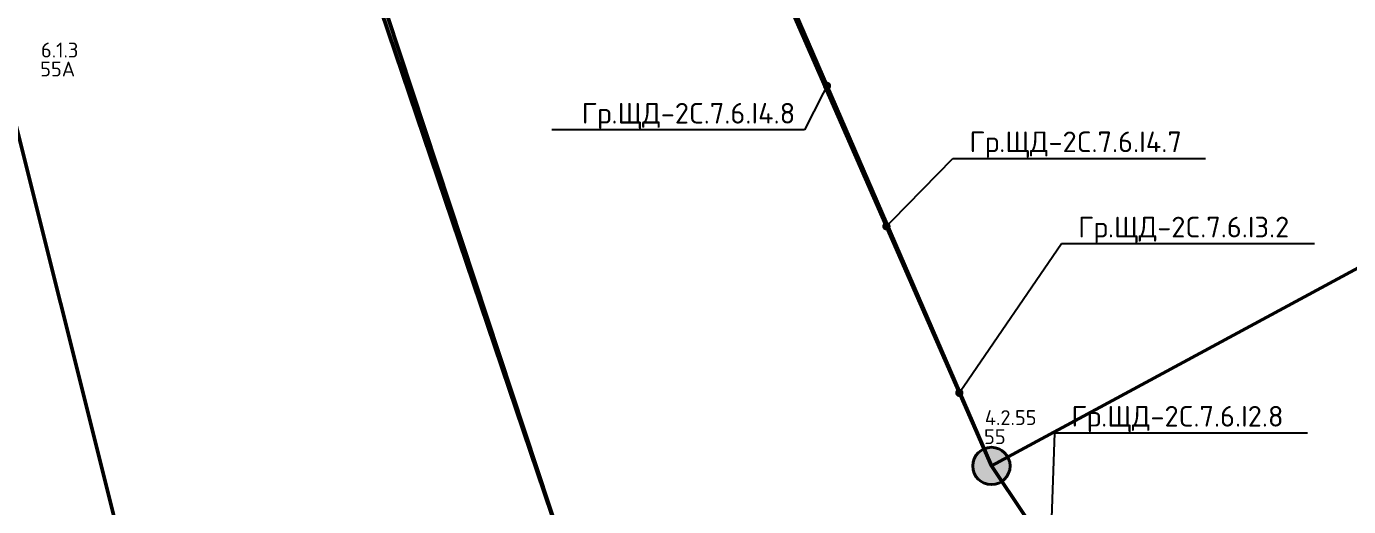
# Model space of a CAD drawing. Header units: millimetres. Extents: x -500444 to 437433, y -1435259 to 1593622.
# Drawn here: x -65603 to -49587, y -1345470 to -1339657 of the extents above; entities that cross this region are included whole.
import ezdxf
from ezdxf import colors
from ezdxf.entities.mleader import LeaderData, LeaderLine
from ezdxf.math import Vec2, Vec3

# ---------------------------------------------------------------- set-up
doc = ezdxf.new("R2010")
doc.units = ezdxf.units.MM
for name, color, linetype, lineweight in [('_Гр.ЩД-2C.7.6.I2.5', 6, 'Continuous', 50), ('_Гр.ЩД-2C.7.6.I2.6', 6, 'Continuous', 50), ('_Гр.ЩД-2C.7.6.I2.7', 6, 'Continuous', 50), ('_Гр.ЩД-2C.7.6.I2.8', 6, 'Continuous', 50), ('_Гр.ЩД-2C.7.6.I3.1', 6, 'Continuous', 50), ('_Гр.ЩД-2C.7.6.I3.2', 6, 'Continuous', 50), ('_Гр.ЩД-2C.7.6.I4.1', 6, 'Continuous', 50), ('_Гр.ЩД-2C.7.6.I4.7', 6, 'Continuous', 50), ('_Гр.ЩД-2C.7.6.I4.8', 6, 'Continuous', 50)]:
    doc.layers.add(name, color=color, linetype=linetype, lineweight=lineweight)
doc.layers.add('сВЕтильники', color=7, linetype='Continuous', lineweight=40, true_color=0x0000f0)
doc.styles.add('ISOCPEUR', font='isocpeur.ttf', dxfattribs={"height": 250})
doc.styles.add('TableTextStyle', font='isocpeur.ttf', dxfattribs={"width": 0.9})

# ---------------------------------------------------------------- blocks, each defined once
blk = doc.blocks.new('A$Cab2378fa')
at = {"lineweight": 25}
h = blk.add_hatch(color=256, dxfattribs=at)
h.paths.add_polyline_path([(162, -157, 0.442338), (148, 178), (0, 0)])
h.paths.add_polyline_path([(-142, -170), (0, 0), (-163, 158, 0.430096)])
at = {"lineweight": 25, "true_color": 0xfff5f5}
h = blk.add_hatch(color=7, dxfattribs=at)
h.dxf.hatch_style = 1
h.paths.add_polyline_path([(0, 0), (-142, -170, 0.174923), (3, -222, 0.197808), (162, -157)])
h.paths.add_polyline_path([(-163, 158), (0, 0), (148, 178, 0.175398), (3, 230, 0.209014)])
blk.add_circle((3, 4), 226)
blk = doc.blocks.new('_Dot')
at = {"color": 0, "linetype": 'ByBlock', "lineweight": -2}
blk.add_line((-0.5, 0), (-1, 0), dxfattribs=at)
at = {"color": 0, "linetype": 'ByBlock', "const_width": 0.5}
blk.add_lwpolyline([(-0.25, 0, 1), (0.25, 0, 1)], format="xyb", close=True, dxfattribs=at)
blk = doc.blocks.new('Гр.ЩД-2C.7.6.I3.2')
at = {"layer": '_Гр.ЩД-2C.7.6.I3.2', "color": 18, "true_color": 0x000000, "style": 'TableTextStyle'}
blk.add_text('55', height=180, dxfattribs=at).set_placement((33363, 41640, 6620))
at = {"layer": '_Гр.ЩД-2C.7.6.I3.2', "ltscale": 100, "style": 'TableTextStyle'}
for tag, p in [('55', (38380, 44191, 6620)), ('55', (33373, 41870, 6620)), ('В2', (38327, 40463)), ('ТР1', (34830, 39449)), ('В2', (36534, 39330)), ('В2', (39484, 39200)), ('ТР1', (35221, 38629)), ('В2', (37189, 37973)), ('B2A', (40136, 37848)), ('ТР1', (35620, 37715)), ('ТР1', (36018, 36801)), ('Л2', (39422, 36679)), ('В2', (37843, 36617)), ('B2A', (40789, 36496)), ('ТР1', (36416, 35887)), ('В2', (38498, 35260)), ('В2', (41441, 35144)), ('ТР1', (36814, 34973)), ('ТР1', (37212, 34059)), ('В2', (39153, 33903)), ('В2', (42093, 33791)), ('ТР1', (37611, 33145)), ('В2', (39807, 32547)), ('В2', (42746, 32439)), ('ТР1', (38009, 32232)), ('Л2', (43167, 31691)), ('ТР1', (38407, 31318)), ('В2', (40462, 31190)), ('B2A', (43398, 31087)), ('ТР1', (38805, 30404)), ('В2', (41116, 29833)), ('B2A', (44050, 29735)), ('ТР1', (39204, 29490)), ('ТР1', (39602, 28576)), ('В2', (41771, 28476)), ('В2', (44702, 28383)), ('ТР1', (46604, 28413)), ('ТР1', (46713, 28214)), ('ТР1', (46822, 28016)), ('ТР1', (46931, 27817)), ('ТР1', (40000, 27662)), ('В2', (42425, 27120)), ('В2', (45355, 27031)), ('ТР1', (40398, 26748)), ('ТР1', (47590, 26558)), ('ТР1', (47722, 26305)), ('ТР1', (47854, 26052)), ('ТР1', (47985, 25799)), ('В2', (46007, 25679)), ('В2', (42238, 25526)), ('ТР1', (48117, 25546)), ('ТР1', (48626, 24608)), ('B2A', (46659, 24327)), ('ТР1', (48761, 24383)), ('В2', (42892, 24169)), ('В2', (43604, 22744)), ('B2A', (46446, 22772)), ('В2', (45128, 21507))]:
    blk.add_attdef(tag, p, '', height=180, dxfattribs=at)
blk = doc.blocks.new('Гр.ЩД-2C.7.6.I4.1')
at = {"layer": '_Гр.ЩД-2C.7.6.I4.1', "color": 18, "true_color": 0x000000, "style": 'TableTextStyle'}
blk.add_text('55А', height=180, dxfattribs=at).set_placement((21794, 46143, 6620))
at = {"layer": '_Гр.ЩД-2C.7.6.I4.1', "ltscale": 100, "style": 'TableTextStyle'}
for tag, p in [('80А', (11121, 63739, 8800)), ('80А', (11144, 63462, 8800)), ('80А', (11167, 63184, 8800)), ('80А', (11189, 62906, 8800)), ('80А', (11212, 62629, 8800)), ('80А', (11235, 62351, 8800)), ('80А', (11257, 62074, 8800)), ('80', (9345, 61441, 8800)), ('80', (9367, 61164, 8800)), ('80', (9390, 60886, 8800)), ('80', (9413, 60608, 8800)), ('80', (9435, 60331, 8800)), ('80', (9458, 60053, 8800)), ('80', (9481, 59775, 8800)), ('80', (12677, 58360, 8800)), ('80', (12700, 58082, 8800)), ('80', (12723, 57805, 8800)), ('80', (12745, 57527, 8800)), ('80', (12768, 57249, 8800)), ('80', (12791, 56972, 8800)), ('80', (12813, 56694, 8800)), ('80А', (13757, 56060, 8800)), ('80', (10002, 55794, 8800)), ('80А', (13780, 55783, 8800)), ('80', (10024, 55516, 8800)), ('80А', (13803, 55505, 8800)), ('80', (10047, 55238, 8800)), ('80А', (13825, 55227, 8800)), ('80', (10070, 54961, 8800)), ('80А', (13848, 54950, 8800)), ('80', (10092, 54683, 8800)), ('80А', (13871, 54672, 8800)), ('80', (10115, 54405, 8800)), ('80А', (13893, 54394, 8800)), ('80', (10138, 54128, 8800)), ('80А', (21230, 54151, 4000)), ('80А', (21299, 53883, 4000)), ('80А', (21369, 53615, 4000)), ('80А', (21439, 53347, 4000)), ('80', (21571, 52834, 4000)), ('80', (21638, 52566, 4000)), ('80', (21705, 52297, 4000)), ('80', (21772, 52028, 4000)), ('80', (21997, 51725, 4000)), ('80А', (20194, 51485, 4000)), ('80', (22059, 51455, 4000)), ('80А', (20260, 51216, 4000)), ('80', (22121, 51185, 4000)), ('80А', (20326, 50947, 4000)), ('80', (22183, 50915, 4000)), ('80А', (20392, 50678, 4000)), ('55', (12356, 50107, 6620)), ('55А', (21804, 46373, 6620)), ('55', (17169, 44954, 6620)), ('55А', (12629, 44369, 6620))]:
    blk.add_attdef(tag, p, '', height=180, dxfattribs=at)

msp = doc.modelspace()

# ---------------------------------------------------------------- linework, layer by layer
at = {"layer": '_Гр.ЩД-2C.7.6.I2.5', "ltscale": 100}
msp.add_lwpolyline([(-64222, -1334555), (-63394, -1337709), (-66166, -1338400), (-66347, -1338430), (-65856, -1340345), (-63852, -1348338), (-62841, -1350971), (-58025, -1369668), (-55889, -1369067), (-56102, -1368312), (-61284, -1351074), (-58789, -1350342), (-53610, -1367584)], dxfattribs=at)
at = {"layer": '_Гр.ЩД-2C.7.6.I2.6', "ltscale": 100}
msp.add_lwpolyline([(-64222, -1334555), (-63394, -1337709), (-61990, -1337234), (-61480, -1338950), (-58810, -1346835), (-57529, -1349215), (-51135, -1367932), (-51020, -1368280), (-48905, -1367576), (-55863, -1349361), (-53434, -1348434), (-46457, -1366645)], dxfattribs=at)
at = {"layer": '_Гр.ЩД-2C.7.6.I2.7', "ltscale": 100}
msp.add_lwpolyline([(-64222, -1334555), (-63394, -1337709), (-61990, -1337234), (-58813, -1346839), (-57529, -1349215), (-51153, -1367928), (-50169, -1370800)], dxfattribs=at)
at = {"layer": '_Гр.ЩД-2C.7.6.I2.8', "ltscale": 100}
msp.add_lwpolyline([(-64222, -1334555), (-63394, -1337709), (-61987, -1337243), (-57897, -1335775), (-57195, -1337490), (-53913, -1344979), (-52704, -1346781), (-44741, -1365061), (-44144, -1366432), (-41272, -1365118), (-40509, -1366944), (-38106, -1365790), (-37575, -1366788), (-39995, -1367947), (-39502, -1369941), (-36065, -1368289), (-35320, -1368494), (-34879, -1369324)], dxfattribs=at)
at = {"layer": '_Гр.ЩД-2C.7.6.I3.1', "ltscale": 100}
msp.add_lwpolyline([(-64222, -1334555), (-63394, -1337709), (-57897, -1335775), (-57192, -1337486), (-53913, -1344979), (-52704, -1346781), (-44144, -1366432), (-43319, -1368325), (-41823, -1367577), (-41063, -1368464), (-42430, -1369125)], dxfattribs=at)
at = {"layer": '_Гр.ЩД-2C.7.6.I3.2', "ltscale": 100}
msp.add_lwpolyline([(-64222, -1334555), (-63394, -1337709), (-57897, -1335775), (-57195, -1337490), (-53913, -1344979), (-49313, -1342493), (-47561, -1345486)], dxfattribs=at)
at = {"layer": '_Гр.ЩД-2C.7.6.I4.7', "ltscale": 100}
msp.add_lwpolyline([(-64222, -1334555), (-63394, -1337709), (-57897, -1335775), (-53913, -1344979), (-52704, -1346781), (-44144, -1366432), (-41272, -1365118), (-38002, -1363466), (-36568, -1362686), (-35676, -1364475), (-34179, -1363587), (-33506, -1364528), (-35102, -1365447), (-35928, -1365912), (-35007, -1367736), (-31711, -1365797), (-30454, -1367211), (-30968, -1367068), (-31143, -1367166), (-31524, -1367389), (-32045, -1367697), (-32209, -1368262), (-33807, -1369165)], dxfattribs=at)
at = {"layer": '_Гр.ЩД-2C.7.6.I4.8', "ltscale": 100}
msp.add_lwpolyline([(-64222, -1334555), (-63394, -1337709), (-61996, -1337217), (-57897, -1335775), (-53913, -1344979), (-52704, -1346781), (-44144, -1366432), (-41272, -1365118), (-38002, -1363466), (-36568, -1362686), (-31824, -1359851), (-29396, -1363640)], dxfattribs=at)

# ---------------------------------------------------------------- block references
at = {"layer": '_Гр.ЩД-2C.7.6.I3.2'}
ref = msp.add_blockref('Гр.ЩД-2C.7.6.I3.2', (-87366, -1386354), dxfattribs=at)
ref.add_attrib('55', '4.2.55', (-53993, -1344483, 6620), dxfattribs={"ltscale": 100, "height": 180, "style": 'TableTextStyle'})
at = {"layer": '_Гр.ЩД-2C.7.6.I4.1'}
ref = msp.add_blockref('Гр.ЩД-2C.7.6.I4.1', (-87231, -1386405), dxfattribs=at)
ref.add_attrib('55А', '6.1.3', (-65427, -1340033, 6620), dxfattribs={"ltscale": 100, "height": 180, "style": 'TableTextStyle'})
at = {"layer": 'сВЕтильники', "ltscale": 100}
msp.add_blockref('A$Cab2378fa', (-53916, -1344983), dxfattribs=at)

# ---------------------------------------------------------------- leaders
at = {"layer": '_Гр.ЩД-2C.7.6.I2.8'}
ml = msp.add_multileader_mtext('Standard', dxfattribs=at)
ml.set_content('Гр.ЩД-2C.7.6.I2.8', color=256, style='ISOCPEUR')
ml.set_leader_properties()
ml.set_arrow_properties(name='DOT')
ml.build(insert=Vec2(0, 0))
ml.multileader.update_dxf_attribs({"has_dogleg": 0, "text_left_attachment_type": 6, "text_right_attachment_type": 6, "arrow_head_size": 100})
ctx = ml.context
ctx.base_point, ctx.char_height, ctx.arrow_head_size, ctx.landing_gap_size, ctx.plane_origin = Vec3(-53145, -1344577), 250, 100, 200, Vec3(35024, -1217083)
ctx.left_attachment, ctx.right_attachment = 6, 6
notes = []
notes.append((ctx, [(0, (1, 1, 0), (-53153, -1344577), (1, 0), 8, [(1, [(-53197, -1346046)], 0, [])])]))
ctx.mtext.insert, ctx.mtext.flow_direction = Vec3(-52945, -1344252), 5
at = {"layer": '_Гр.ЩД-2C.7.6.I3.2'}
ml = msp.add_multileader_mtext('Standard', dxfattribs=at)
ml.set_content('Гр.ЩД-2C.7.6.I3.2', color=256, style='ISOCPEUR')
ml.set_leader_properties()
ml.set_arrow_properties(name='DOT')
ml.build(insert=Vec2(0, 0))
ml.multileader.update_dxf_attribs({"has_dogleg": 0, "text_left_attachment_type": 6, "text_right_attachment_type": 6, "arrow_head_size": 100})
ctx = ml.context
ctx.base_point, ctx.char_height, ctx.arrow_head_size, ctx.landing_gap_size, ctx.plane_origin = Vec3(-53063, -1342286), 250, 100, 200, Vec3(35106, -1214791)
ctx.left_attachment, ctx.right_attachment = 6, 6
notes.append((ctx, [(0, (1, 1, 0), (-53071, -1342286), (1, 0), 8, [(1, [(-54302, -1344093)], 0, [])])]))
ctx.mtext.insert, ctx.mtext.flow_direction = Vec3(-52863, -1341961), 5
at = {"layer": '_Гр.ЩД-2C.7.6.I4.7'}
ml = msp.add_multileader_mtext('Standard', dxfattribs=at)
ml.set_content('Гр.ЩД-2C.7.6.I4.7', color=256, style='ISOCPEUR')
ml.set_leader_properties()
ml.set_arrow_properties(name='DOT')
ml.build(insert=Vec2(0, 0))
ml.multileader.update_dxf_attribs({"has_dogleg": 0, "text_left_attachment_type": 6, "text_right_attachment_type": 6, "arrow_head_size": 100})
ctx = ml.context
ctx.base_point, ctx.char_height, ctx.arrow_head_size, ctx.landing_gap_size, ctx.plane_origin = Vec3(-54380, -1341254), 250, 100, 200, Vec3(33789, -1214348)
ctx.left_attachment, ctx.right_attachment = 6, 6
notes.append((ctx, [(0, (1, 1, 0), (-54388, -1341254), (1, 0), 8, [(1, [(-55185, -1342077)], 0, [])])]))
ctx.mtext.insert, ctx.mtext.flow_direction = Vec3(-54180, -1340929), 5
at = {"layer": '_Гр.ЩД-2C.7.6.I4.8'}
ml = msp.add_multileader_mtext('Standard', dxfattribs=at)
ml.set_content('Гр.ЩД-2C.7.6.I4.8', color=256, style='ISOCPEUR')
ml.set_leader_properties()
ml.set_arrow_properties(name='DOT')
ml.build(insert=Vec2(0, 0))
ml.multileader.update_dxf_attribs({"has_dogleg": 0, "text_left_attachment_type": 6, "text_right_attachment_type": 6, "arrow_head_size": 100})
ctx = ml.context
ctx.base_point, ctx.char_height, ctx.arrow_head_size, ctx.landing_gap_size, ctx.plane_origin = Vec3(-59077, -1340908), 250, 100, 200, Vec3(32840, -1212794)
ctx.left_attachment, ctx.right_attachment = 6, 6
notes.append((ctx, [(1, (1, 1, 0), (-56169, -1340908), (-1, 0), 8, [(1, [(-55905, -1340377)], 0, [])])]))
ctx.mtext.insert, ctx.mtext.flow_direction = Vec3(-58877, -1340583), 5
for ctx, leaders in notes:
    for number, flags, end, landing, length, lines in leaders:
        leader = LeaderData()
        leader.index, (leader.has_last_leader_line, leader.has_dogleg_vector, leader.attachment_direction) = number, flags
        leader.last_leader_point, leader.dogleg_vector, leader.dogleg_length = Vec3(end), Vec3(landing), length
        for number, points, colour, breaks in lines:
            line = LeaderLine()
            line.index, line.vertices, line.color, line.breaks = number, Vec3.list(points), colors.encode_raw_color(colour), breaks
            leader.lines.append(line)
        ctx.leaders.append(leader)

doc.saveas('drawing.dxf')
